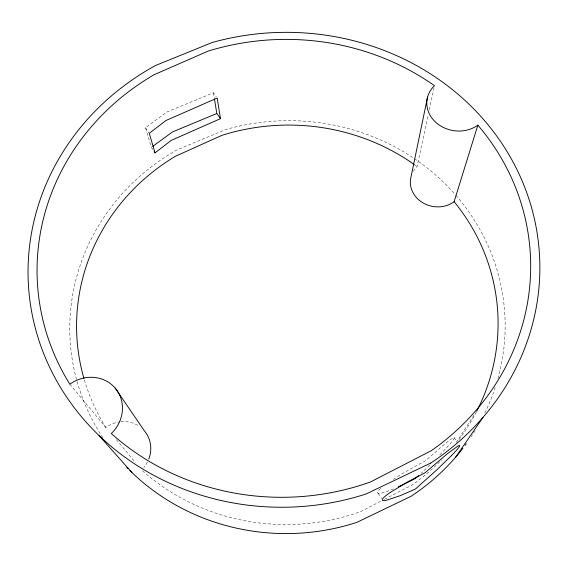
<?xml version="1.0" encoding="UTF-8"?>
<svg xmlns="http://www.w3.org/2000/svg" width="566" height="566" viewBox="0 0 566 566"><rect width="100%" height="100%" fill="white"/><g stroke="black" fill="none" stroke-linecap="round" stroke-linejoin="round"><path stroke-width="0.42" stroke-dasharray="2.83 2.12" d="M413.336 171.307A26.524 23.63 10.5 0 1 417.071 166.602L428.186 114.948M429.297 109.783L434.108 87.405M456.33 442.386L474.959 413.527M439.817 454.901L446.227 448.123A46.815 2.972 -43.6 0 0 452.213 438.417C442.166 445.124 433.896 454.229 424.387 461.481A47.678 5.441 -28.5 0 0 393.101 479.473M429.757 464.983L421.196 473.268M152.749 149.417L151.37 147.351L145.455 127.633L167.359 111.785L213.417 92.774L216.233 96.751M380.585 501.285L360.662 511.607A210.793 199.699 -3.5 0 1 141.535 469.964M384.455 499.283L412.338 484.836A210.793 199.699 -3.5 0 0 441.841 459.677M69.844 384.208L105.863 427.535A29.524 27.791 -42.5 0 1 119.136 421.946M116.348 439.591L135.38 462.542M454.13 437.674L457.144 441.933M145.455 127.633L148.787 132.607M378.215 493.354L381.569 498.391M213.417 92.774L214.273 97.96M380.791 488.416A47.127 5.377 -28.5 0 0 381.618 493.043L387.462 491.238A47.714 5.448 -28.5 0 0 394.46 488.458M455.948 195.348A217.733 206.413 -3.5 0 1 497.847 378.873M495.25 387.406A217.733 206.413 -3.5 0 1 484.878 412.904M475.122 430.606A217.733 206.413 -3.5 0 1 471.273 436.598M102.948 437.815A217.733 206.413 -3.5 0 1 176.981 149.919L225.615 129.564A217.733 206.413 -3.5 0 1 413.838 158.239M414.567 158.735A217.733 206.413 -3.5 0 1 455.368 194.69M476.254 412.147A210.793 199.699 -3.5 0 1 458.842 439.81M105.863 427.535A210.793 199.699 -3.5 0 1 84.15 379.185M414.241 164.557A210.793 199.699 -3.5 0 1 417.071 166.602M147.408 462.061A29.524 27.791 -42.5 0 1 143.778 467.537M120.707 421.734A29.524 27.791 -42.5 0 1 139.278 426.297"/><path stroke-width="0.85" d="M427.549 97.111L411.043 176.755A26.524 23.63 10.5 0 0 423.106 202.946A26.524 23.63 10.5 0 0 454.123 201.68L477.853 125.136A30.833 26.63 9.2 0 1 435.77 122.32A30.833 26.63 9.2 0 1 434.483 85.678A246.882 228.883 -3.5 0 0 208.224 51.067L154.094 74.712A246.882 228.883 -3.5 0 0 69.844 384.208A34.823 32.304 -37.6 0 1 115.344 388.276A34.823 32.304 -37.6 0 1 111.311 433.521A246.882 228.883 -3.5 0 0 370.32 482.048L431.377 450.642A246.882 228.883 -3.5 0 0 477.853 125.136M455.637 457.179L483.017 417.326M418.649 475.673L414.843 478.758A47.714 5.448 -28.5 0 1 398.28 486.795M155.049 152.87L171.109 140.439L220.45 118.662L217.174 98.074L165.951 120.508L149.261 133.321L155.049 152.87L154.129 151.49M152.77 146.325L172.453 131.963L216.828 113.511L214.415 98.824M99.036 435.516L131.85 472.454M216.828 113.511L220.45 118.662M115.167 388.071L144.408 430.903A29.524 27.791 -42.5 0 1 148.759 459.076M466.165 443.921A217.733 206.413 -3.5 0 1 465.111 445.357M462.953 448.201A217.733 206.413 -3.5 0 1 411.312 496.141L356.92 522.354A217.733 206.413 -3.5 0 1 129.947 470.601M128.065 468.719A217.733 206.413 -3.5 0 1 126.826 467.445M454.123 201.68A210.793 199.699 -3.5 0 1 476.657 411.369M83.909 378.357A210.793 199.699 -3.5 0 1 175.234 156.365L221.858 135.366A210.793 199.699 -3.5 0 1 414.241 164.557M451.47 455.609L437.023 469.653L415.522 488.967L400.374 495.611L386.444 500.273A47.141 5.193 -26.8 0 1 389.889 492.703L407.513 481.956L425.002 472.808L446.928 454.116L457.71 446.206A47.098 2.908 -42 0 1 451.47 455.609M430.726 463.066L366.152 493.962A255.981 237.387 -3.5 0 1 50.919 369.916A255.981 237.387 -3.5 0 1 155.671 65.437L212.285 42.464A255.981 237.387 -3.5 0 1 514.692 165.123A255.981 237.387 -3.5 0 1 430.726 463.066"/></g></svg>
